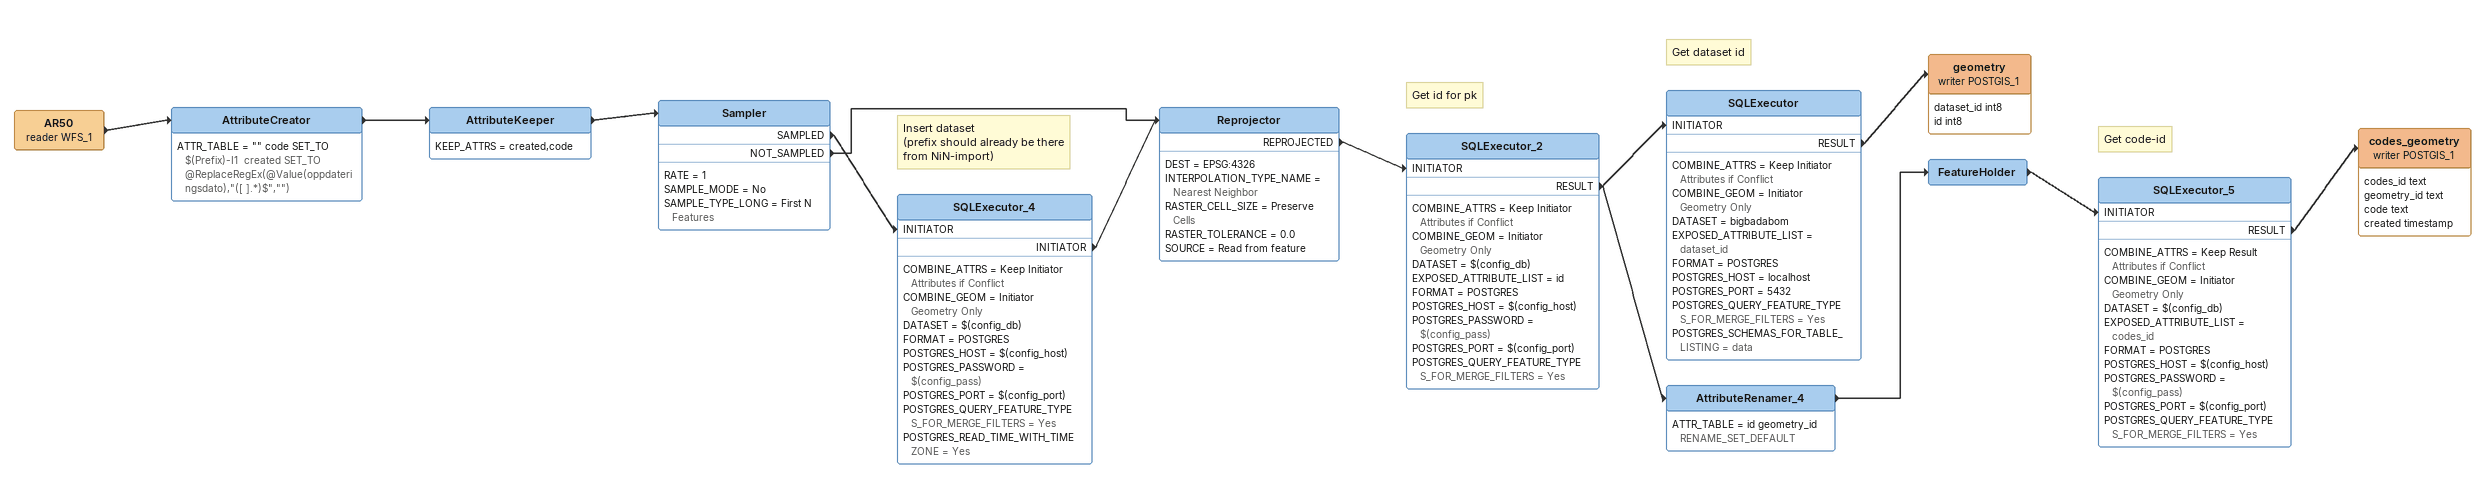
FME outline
AR50 (reader WFS_1)
    -> AttributeCreator
AttributeCreator
    ATTR_TABLE = "" code SET_TO $(Prefix)-I1  created SET_TO @ReplaceRegEx(@Value(oppdateringsdato),"([ ].*)$","")
    -> AttributeKeeper
AttributeKeeper
    KEEP_ATTRS = created,code
    -> Sampler
Sampler
    RATE = 1
    SAMPLE_MODE = No
    SAMPLE_TYPE_LONG = First N Features
    SAMPLED -> SQLExecutor_4 [INITIATOR]
    NOT_SAMPLED -> Reprojector
Note: Insert dataset / (prefix should already be there from NiN-import)
SQLExecutor_4
    COMBINE_ATTRS = Keep Initiator Attributes if Conflict
    COMBINE_GEOM = Initiator Geometry Only
    DATASET = $(config_db)
    FORMAT = POSTGRES
    POSTGRES_HOST = $(config_host)
    POSTGRES_PASSWORD = $(config_pass)
    POSTGRES_PORT = $(config_port)
    POSTGRES_QUERY_FEATURE_TYPES_FOR_MERGE_FILTERS = Yes
    POSTGRES_READ_TIME_WITH_TIMEZONE = Yes
    INITIATOR -> Reprojector
Reprojector
    DEST = EPSG:4326
    INTERPOLATION_TYPE_NAME = Nearest Neighbor
    RASTER_CELL_SIZE = Preserve Cells
    RASTER_TOLERANCE = 0.0
    SOURCE = Read from feature
    REPROJECTED -> SQLExecutor_2 [INITIATOR]
Note: Get id for pk
SQLExecutor_2
    COMBINE_ATTRS = Keep Initiator Attributes if Conflict
    COMBINE_GEOM = Initiator Geometry Only
    DATASET = $(config_db)
    EXPOSED_ATTRIBUTE_LIST = id
    FORMAT = POSTGRES
    POSTGRES_HOST = $(config_host)
    POSTGRES_PASSWORD = $(config_pass)
    POSTGRES_PORT = $(config_port)
    POSTGRES_QUERY_FEATURE_TYPES_FOR_MERGE_FILTERS = Yes
    RESULT -> SQLExecutor [INITIATOR]
    RESULT -> AttributeRenamer_4
Note: Get dataset id
SQLExecutor
    COMBINE_ATTRS = Keep Initiator Attributes if Conflict
    COMBINE_GEOM = Initiator Geometry Only
    DATASET = bigbadabom
    EXPOSED_ATTRIBUTE_LIST = dataset_id
    FORMAT = POSTGRES
    POSTGRES_HOST = localhost
    POSTGRES_PORT = 5432
    POSTGRES_QUERY_FEATURE_TYPES_FOR_MERGE_FILTERS = Yes
    POSTGRES_SCHEMAS_FOR_TABLE_LISTING = data
    RESULT -> geometry (writer POSTGIS_1)
geometry (writer POSTGIS_1)
    attributes: dataset_id int8, id int8
AttributeRenamer_4
    ATTR_TABLE = id geometry_id RENAME_SET_DEFAULT
    -> FeatureHolder
FeatureHolder
    -> SQLExecutor_5 [INITIATOR]
Note: Get code-id
SQLExecutor_5
    COMBINE_ATTRS = Keep Result Attributes if Conflict
    COMBINE_GEOM = Initiator Geometry Only
    DATASET = $(config_db)
    EXPOSED_ATTRIBUTE_LIST = codes_id
    FORMAT = POSTGRES
    POSTGRES_HOST = $(config_host)
    POSTGRES_PASSWORD = $(config_pass)
    POSTGRES_PORT = $(config_port)
    POSTGRES_QUERY_FEATURE_TYPES_FOR_MERGE_FILTERS = Yes
    RESULT -> codes_geometry (writer POSTGIS_1)
codes_geometry (writer POSTGIS_1)
    attributes: codes_id text, geometry_id text, code text, created timestamp
